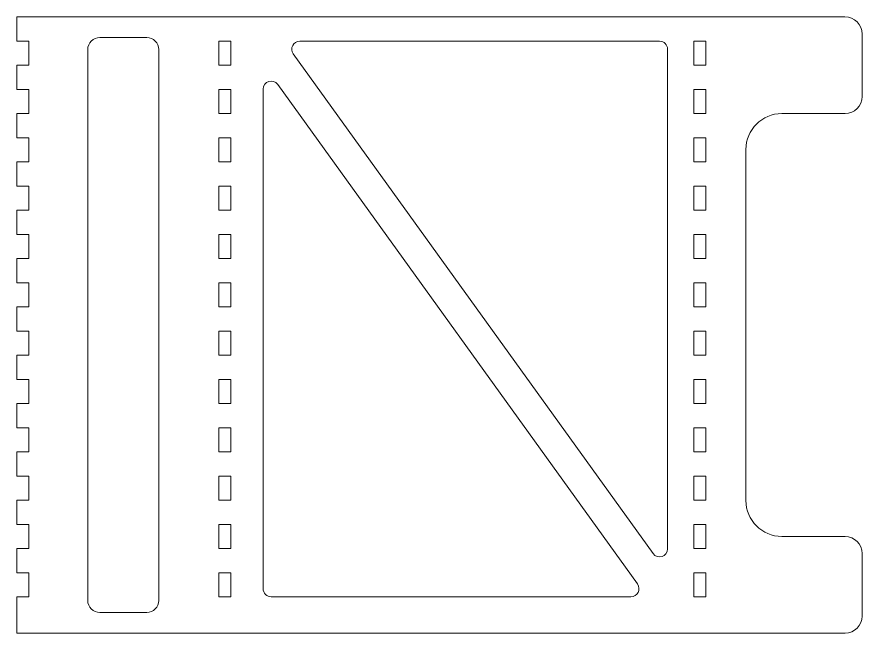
# Model space of a CAD drawing. Header units: millimetres. Extents: x 5 to 431, y 10 to 339.
# Drawn here: x 5 to 215, y 185.7 to 338.8 of the extents above; entities that cross this region are included whole.
import ezdxf

# ---------------------------------------------------------------- set-up
doc = ezdxf.new("R2010")
doc.units = ezdxf.units.MM
doc.header["$MEASUREMENT"] = 0
doc.layers.add('Layer 1', color=7, linetype='Continuous', lineweight=0)

msp = doc.modelspace()

# ---------------------------------------------------------------- linework, layer by layer
at = {"layer": 'Layer 1', "color": 18, "lineweight": 5, "true_color": 0x000000}
for points, knots in [([(210.78, 338.78), (210.78, 338.78), (5.02, 338.78), (5.02, 338.78), (5.01, 338.78), (5, 338.78), (5, 338.77), (5, 338.77), (5, 332.76), (5, 332.76), (5, 332.75), (5.01, 332.74), (5.02, 332.74), (5.02, 332.74), (8, 332.74), (8, 332.74), (8, 332.74), (8, 326.78), (8, 326.78), (8, 326.78), (5.02, 326.78), (5.02, 326.78), (5.01, 326.78), (5, 326.77), (5, 326.76), (5, 326.76), (5, 320.76), (5, 320.76), (5, 320.75), (5.01, 320.74), (5.02, 320.74), (5.02, 320.74), (8, 320.74), (8, 320.74), (8, 320.74), (8, 314.78), (8, 314.78), (8, 314.78), (5.02, 314.78), (5.02, 314.78), (5.01, 314.78), (5, 314.77), (5, 314.76), (5, 314.76), (5, 308.76), (5, 308.76), (5, 308.75), (5.01, 308.74), (5.02, 308.74), (5.02, 308.74), (8, 308.74), (8, 308.74), (8, 308.74), (8, 302.78), (8, 302.78), (8, 302.78), (5.02, 302.78), (5.02, 302.78), (5.01, 302.78), (5, 302.77), (5, 302.76), (5, 302.76), (5, 296.76), (5, 296.76), (5, 296.75), (5.01, 296.74), (5.02, 296.74), (5.02, 296.74), (8, 296.74), (8, 296.74), (8, 296.74), (8, 290.78), (8, 290.78), (8, 290.78), (5.02, 290.78), (5.02, 290.78), (5.01, 290.78), (5, 290.77), (5, 290.76), (5, 290.76), (5, 284.76), (5, 284.76), (5, 284.75), (5.01, 284.74), (5.02, 284.74), (5.02, 284.74), (8, 284.74), (8, 284.74), (8, 284.74), (8, 278.78), (8, 278.78), (8, 278.78), (5.02, 278.78), (5.02, 278.78), (5.01, 278.78), (5, 278.77), (5, 278.77), (5, 278.77), (5, 272.76), (5, 272.76), (5, 272.75), (5.01, 272.74), (5.02, 272.74), (5.02, 272.74), (8, 272.74), (8, 272.74), (8, 272.74), (8, 266.78), (8, 266.78), (8, 266.78), (5.02, 266.78), (5.02, 266.78), (5.01, 266.78), (5, 266.77), (5, 266.76), (5, 266.76), (5, 260.76), (5, 260.76), (5, 260.75), (5.01, 260.74), (5.02, 260.74), (5.02, 260.74), (8, 260.74), (8, 260.74), (8, 260.74), (8, 254.78), (8, 254.78), (8, 254.78), (5.02, 254.78), (5.02, 254.78), (5.01, 254.78), (5, 254.77), (5, 254.76), (5, 254.76), (5, 248.76), (5, 248.76), (5, 248.75), (5.01, 248.74), (5.02, 248.74), (5.02, 248.74), (8, 248.74), (8, 248.74), (8, 248.74), (8, 242.78), (8, 242.78), (8, 242.78), (5.02, 242.78), (5.02, 242.78), (5.01, 242.78), (5, 242.77), (5, 242.76), (5, 242.76), (5, 236.76), (5, 236.76), (5, 236.75), (5.01, 236.74), (5.02, 236.74), (5.02, 236.74), (8, 236.74), (8, 236.74), (8, 236.74), (8, 230.78), (8, 230.78), (8, 230.78), (5.02, 230.78), (5.02, 230.78), (5.01, 230.78), (5, 230.77), (5, 230.76), (5, 230.76), (5, 224.76), (5, 224.76), (5, 224.75), (5.01, 224.74), (5.02, 224.74), (5.02, 224.74), (8, 224.74), (8, 224.74), (8, 224.74), (8, 218.78), (8, 218.78), (8, 218.78), (5.02, 218.78), (5.02, 218.78), (5.01, 218.78), (5, 218.77), (5, 218.76), (5, 218.76), (5, 212.76), (5, 212.76), (5, 212.75), (5.01, 212.74), (5.02, 212.74), (5.02, 212.74), (8, 212.74), (8, 212.74), (8, 212.74), (8, 206.78), (8, 206.78), (8, 206.78), (5.02, 206.78), (5.02, 206.78), (5.01, 206.78), (5, 206.77), (5, 206.76), (5, 206.76), (5, 200.76), (5, 200.76), (5, 200.75), (5.01, 200.74), (5.02, 200.74), (5.02, 200.74), (8, 200.74), (8, 200.74), (8, 200.74), (8, 194.78), (8, 194.78), (8, 194.78), (5.02, 194.78), (5.02, 194.78), (5.01, 194.78), (5, 194.77), (5, 194.77), (5, 194.77), (5, 185.74), (5, 185.74), (5, 185.74), (210.8, 185.74), (210.8, 185.74), (213.14, 185.74), (215.04, 187.64), (215.04, 189.98), (215.04, 189.98), (215.04, 205.51), (215.04, 205.51), (215.04, 207.85), (213.14, 209.75), (210.8, 209.75), (210.8, 209.75), (195.08, 209.75), (195.08, 209.75), (190.16, 209.75), (186.17, 213.74), (186.17, 218.67), (186.17, 218.67), (186.17, 305.86), (186.17, 305.86), (186.17, 310.78), (190.16, 314.77), (195.08, 314.77), (195.08, 314.77), (210.8, 314.77), (210.8, 314.77), (213.14, 314.77), (215.04, 316.67), (215.04, 319.01), (215.04, 319.01), (215.04, 334.52), (215.04, 334.52), (215.04, 336.87), (213.12, 338.78), (210.78, 338.78)], [0, 0, 0, 0, 1, 1, 1, 2, 2, 2, 3, 3, 3, 4, 4, 4, 5, 5, 5, 6, 6, 6, 7, 7, 7, 8, 8, 8, 9, 9, 9, 10, 10, 10, 11, 11, 11, 12, 12, 12, 13, 13, 13, 14, 14, 14, 15, 15, 15, 16, 16, 16, 17, 17, 17, 18, 18, 18, 19, 19, 19, 20, 20, 20, 21, 21, 21, 22, 22, 22, 23, 23, 23, 24, 24, 24, 25, 25, 25, 26, 26, 26, 27, 27, 27, 28, 28, 28, 29, 29, 29, 30, 30, 30, 31, 31, 31, 32, 32, 32, 33, 33, 33, 34, 34, 34, 35, 35, 35, 36, 36, 36, 37, 37, 37, 38, 38, 38, 39, 39, 39, 40, 40, 40, 41, 41, 41, 42, 42, 42, 43, 43, 43, 44, 44, 44, 45, 45, 45, 46, 46, 46, 47, 47, 47, 48, 48, 48, 49, 49, 49, 50, 50, 50, 51, 51, 51, 52, 52, 52, 53, 53, 53, 54, 54, 54, 55, 55, 55, 56, 56, 56, 57, 57, 57, 58, 58, 58, 59, 59, 59, 60, 60, 60, 61, 61, 61, 62, 62, 62, 63, 63, 63, 64, 64, 64, 65, 65, 65, 66, 66, 66, 67, 67, 67, 68, 68, 68, 69, 69, 69, 70, 70, 70, 71, 71, 71, 72, 72, 72, 73, 73, 73, 74, 74, 74, 75, 75, 75, 76, 76, 76, 77, 77, 77, 78, 78, 78, 79, 79, 79, 80, 80, 80, 81, 81, 81, 82, 82, 82, 83, 83, 83, 84, 84, 84, 85, 85, 85, 86, 86, 86, 87, 87, 87, 87]), ([(40.25, 193.85), (40.25, 192.19), (38.91, 190.85), (37.25, 190.85), (37.25, 190.85), (25.6, 190.85), (25.6, 190.85), (23.94, 190.85), (22.6, 192.19), (22.6, 193.85), (22.6, 193.85), (22.6, 330.67), (22.6, 330.67), (22.6, 332.33), (23.94, 333.67), (25.6, 333.67), (25.6, 333.67), (37.25, 333.67), (37.25, 333.67), (38.91, 333.67), (40.25, 332.33), (40.25, 330.67), (40.25, 330.67), (40.25, 193.85), (40.25, 193.85)], [0, 0, 0, 0, 1, 1, 1, 2, 2, 2, 3, 3, 3, 4, 4, 4, 5, 5, 5, 6, 6, 6, 7, 7, 7, 8, 8, 8, 8]), ([(58.14, 332.74), (58.14, 332.74), (58.14, 326.78), (58.14, 326.78), (58.14, 326.78), (55.18, 326.78), (55.18, 326.78), (55.18, 326.78), (55.18, 332.74), (55.18, 332.74), (55.18, 332.74), (58.14, 332.74), (58.14, 332.74)], [0, 0, 0, 0, 1, 1, 1, 2, 2, 2, 3, 3, 3, 4, 4, 4, 4]), ([(166.71, 206.67), (166.71, 204.73), (164.22, 203.93), (163.09, 205.5), (163.09, 205.5), (73.69, 329.58), (73.69, 329.58), (72.74, 330.91), (73.69, 332.75), (75.32, 332.75), (75.32, 332.75), (164.71, 332.75), (164.71, 332.75), (165.82, 332.75), (166.71, 331.85), (166.71, 330.75), (166.71, 330.75), (166.71, 206.67), (166.71, 206.67)], [0, 0, 0, 0, 1, 1, 1, 2, 2, 2, 3, 3, 3, 4, 4, 4, 5, 5, 5, 6, 6, 6, 6]), ([(176.17, 332.74), (176.17, 332.74), (176.17, 326.78), (176.17, 326.78), (176.17, 326.78), (173.21, 326.78), (173.21, 326.78), (173.21, 326.78), (173.21, 332.74), (173.21, 332.74), (173.21, 332.74), (176.17, 332.74), (176.17, 332.74)], [0, 0, 0, 0, 1, 1, 1, 2, 2, 2, 3, 3, 3, 4, 4, 4, 4]), ([(157.59, 194.77), (157.59, 194.77), (68.19, 194.77), (68.19, 194.77), (67.09, 194.77), (66.19, 195.67), (66.19, 196.77), (66.19, 196.77), (66.19, 320.85), (66.19, 320.85), (66.19, 322.8), (68.68, 323.6), (69.82, 322.02), (69.82, 322.02), (159.21, 197.94), (159.21, 197.94), (160.16, 196.62), (159.22, 194.77), (157.59, 194.77)], [0, 0, 0, 0, 1, 1, 1, 2, 2, 2, 3, 3, 3, 4, 4, 4, 5, 5, 5, 6, 6, 6, 6]), ([(58.14, 314.78), (58.14, 314.78), (55.18, 314.78), (55.18, 314.78), (55.18, 314.78), (55.18, 320.74), (55.18, 320.74), (55.18, 320.74), (58.14, 320.74), (58.14, 320.74), (58.14, 320.74), (58.14, 314.78), (58.14, 314.78)], [0, 0, 0, 0, 1, 1, 1, 2, 2, 2, 3, 3, 3, 4, 4, 4, 4]), ([(176.17, 314.78), (176.17, 314.78), (173.21, 314.78), (173.21, 314.78), (173.21, 314.78), (173.21, 320.74), (173.21, 320.74), (173.21, 320.74), (176.17, 320.74), (176.17, 320.74), (176.17, 320.74), (176.17, 314.78), (176.17, 314.78)], [0, 0, 0, 0, 1, 1, 1, 2, 2, 2, 3, 3, 3, 4, 4, 4, 4]), ([(58.14, 302.78), (58.14, 302.78), (55.18, 302.78), (55.18, 302.78), (55.18, 302.78), (55.18, 308.74), (55.18, 308.74), (55.18, 308.74), (58.14, 308.74), (58.14, 308.74), (58.14, 308.74), (58.14, 302.78), (58.14, 302.78)], [0, 0, 0, 0, 1, 1, 1, 2, 2, 2, 3, 3, 3, 4, 4, 4, 4]), ([(176.17, 302.78), (176.17, 302.78), (173.21, 302.78), (173.21, 302.78), (173.21, 302.78), (173.21, 308.74), (173.21, 308.74), (173.21, 308.74), (176.17, 308.74), (176.17, 308.74), (176.17, 308.74), (176.17, 302.78), (176.17, 302.78)], [0, 0, 0, 0, 1, 1, 1, 2, 2, 2, 3, 3, 3, 4, 4, 4, 4]), ([(58.14, 290.78), (58.14, 290.78), (55.18, 290.78), (55.18, 290.78), (55.18, 290.78), (55.18, 296.74), (55.18, 296.74), (55.18, 296.74), (58.14, 296.74), (58.14, 296.74), (58.14, 296.74), (58.14, 290.78), (58.14, 290.78)], [0, 0, 0, 0, 1, 1, 1, 2, 2, 2, 3, 3, 3, 4, 4, 4, 4]), ([(176.17, 290.78), (176.17, 290.78), (173.21, 290.78), (173.21, 290.78), (173.21, 290.78), (173.21, 296.74), (173.21, 296.74), (173.21, 296.74), (176.17, 296.74), (176.17, 296.74), (176.17, 296.74), (176.17, 290.78), (176.17, 290.78)], [0, 0, 0, 0, 1, 1, 1, 2, 2, 2, 3, 3, 3, 4, 4, 4, 4]), ([(58.14, 278.78), (58.14, 278.78), (55.18, 278.78), (55.18, 278.78), (55.18, 278.78), (55.18, 284.74), (55.18, 284.74), (55.18, 284.74), (58.14, 284.74), (58.14, 284.74), (58.14, 284.74), (58.14, 278.78), (58.14, 278.78)], [0, 0, 0, 0, 1, 1, 1, 2, 2, 2, 3, 3, 3, 4, 4, 4, 4]), ([(176.17, 278.78), (176.17, 278.78), (173.21, 278.78), (173.21, 278.78), (173.21, 278.78), (173.21, 284.74), (173.21, 284.74), (173.21, 284.74), (176.17, 284.74), (176.17, 284.74), (176.17, 284.74), (176.17, 278.78), (176.17, 278.78)], [0, 0, 0, 0, 1, 1, 1, 2, 2, 2, 3, 3, 3, 4, 4, 4, 4]), ([(58.14, 266.78), (58.14, 266.78), (55.18, 266.78), (55.18, 266.78), (55.18, 266.78), (55.18, 272.74), (55.18, 272.74), (55.18, 272.74), (58.14, 272.74), (58.14, 272.74), (58.14, 272.74), (58.14, 266.78), (58.14, 266.78)], [0, 0, 0, 0, 1, 1, 1, 2, 2, 2, 3, 3, 3, 4, 4, 4, 4]), ([(176.17, 266.78), (176.17, 266.78), (173.21, 266.78), (173.21, 266.78), (173.21, 266.78), (173.21, 272.74), (173.21, 272.74), (173.21, 272.74), (176.17, 272.74), (176.17, 272.74), (176.17, 272.74), (176.17, 266.78), (176.17, 266.78)], [0, 0, 0, 0, 1, 1, 1, 2, 2, 2, 3, 3, 3, 4, 4, 4, 4]), ([(58.14, 254.78), (58.14, 254.78), (55.18, 254.78), (55.18, 254.78), (55.18, 254.78), (55.18, 260.74), (55.18, 260.74), (55.18, 260.74), (58.14, 260.74), (58.14, 260.74), (58.14, 260.74), (58.14, 254.78), (58.14, 254.78)], [0, 0, 0, 0, 1, 1, 1, 2, 2, 2, 3, 3, 3, 4, 4, 4, 4]), ([(176.17, 254.78), (176.17, 254.78), (173.21, 254.78), (173.21, 254.78), (173.21, 254.78), (173.21, 260.74), (173.21, 260.74), (173.21, 260.74), (176.17, 260.74), (176.17, 260.74), (176.17, 260.74), (176.17, 254.78), (176.17, 254.78)], [0, 0, 0, 0, 1, 1, 1, 2, 2, 2, 3, 3, 3, 4, 4, 4, 4]), ([(58.14, 242.78), (58.14, 242.78), (55.18, 242.78), (55.18, 242.78), (55.18, 242.78), (55.18, 248.74), (55.18, 248.74), (55.18, 248.74), (58.14, 248.74), (58.14, 248.74), (58.14, 248.74), (58.14, 242.78), (58.14, 242.78)], [0, 0, 0, 0, 1, 1, 1, 2, 2, 2, 3, 3, 3, 4, 4, 4, 4]), ([(176.17, 242.78), (176.17, 242.78), (173.21, 242.78), (173.21, 242.78), (173.21, 242.78), (173.21, 248.74), (173.21, 248.74), (173.21, 248.74), (176.17, 248.74), (176.17, 248.74), (176.17, 248.74), (176.17, 242.78), (176.17, 242.78)], [0, 0, 0, 0, 1, 1, 1, 2, 2, 2, 3, 3, 3, 4, 4, 4, 4]), ([(58.14, 230.78), (58.14, 230.78), (55.18, 230.78), (55.18, 230.78), (55.18, 230.78), (55.18, 236.74), (55.18, 236.74), (55.18, 236.74), (58.14, 236.74), (58.14, 236.74), (58.14, 236.74), (58.14, 230.78), (58.14, 230.78)], [0, 0, 0, 0, 1, 1, 1, 2, 2, 2, 3, 3, 3, 4, 4, 4, 4]), ([(176.17, 230.78), (176.17, 230.78), (173.21, 230.78), (173.21, 230.78), (173.21, 230.78), (173.21, 236.74), (173.21, 236.74), (173.21, 236.74), (176.17, 236.74), (176.17, 236.74), (176.17, 236.74), (176.17, 230.78), (176.17, 230.78)], [0, 0, 0, 0, 1, 1, 1, 2, 2, 2, 3, 3, 3, 4, 4, 4, 4]), ([(58.14, 218.78), (58.14, 218.78), (55.18, 218.78), (55.18, 218.78), (55.18, 218.78), (55.18, 224.74), (55.18, 224.74), (55.18, 224.74), (58.14, 224.74), (58.14, 224.74), (58.14, 224.74), (58.14, 218.78), (58.14, 218.78)], [0, 0, 0, 0, 1, 1, 1, 2, 2, 2, 3, 3, 3, 4, 4, 4, 4]), ([(176.17, 218.78), (176.17, 218.78), (173.21, 218.78), (173.21, 218.78), (173.21, 218.78), (173.21, 224.74), (173.21, 224.74), (173.21, 224.74), (176.17, 224.74), (176.17, 224.74), (176.17, 224.74), (176.17, 218.78), (176.17, 218.78)], [0, 0, 0, 0, 1, 1, 1, 2, 2, 2, 3, 3, 3, 4, 4, 4, 4]), ([(58.14, 206.78), (58.14, 206.78), (55.18, 206.78), (55.18, 206.78), (55.18, 206.78), (55.18, 212.74), (55.18, 212.74), (55.18, 212.74), (58.14, 212.74), (58.14, 212.74), (58.14, 212.74), (58.14, 206.78), (58.14, 206.78)], [0, 0, 0, 0, 1, 1, 1, 2, 2, 2, 3, 3, 3, 4, 4, 4, 4]), ([(176.17, 206.78), (176.17, 206.78), (173.21, 206.78), (173.21, 206.78), (173.21, 206.78), (173.21, 212.74), (173.21, 212.74), (173.21, 212.74), (176.17, 212.74), (176.17, 212.74), (176.17, 212.74), (176.17, 206.78), (176.17, 206.78)], [0, 0, 0, 0, 1, 1, 1, 2, 2, 2, 3, 3, 3, 4, 4, 4, 4]), ([(55.18, 194.78), (55.18, 194.78), (55.18, 200.74), (55.18, 200.74), (55.18, 200.74), (58.14, 200.74), (58.14, 200.74), (58.14, 200.74), (58.14, 194.78), (58.14, 194.78), (58.14, 194.78), (55.18, 194.78), (55.18, 194.78)], [0, 0, 0, 0, 1, 1, 1, 2, 2, 2, 3, 3, 3, 4, 4, 4, 4]), ([(173.21, 194.78), (173.21, 194.78), (173.21, 200.74), (173.21, 200.74), (173.21, 200.74), (176.17, 200.74), (176.17, 200.74), (176.17, 200.74), (176.17, 194.78), (176.17, 194.78), (176.17, 194.78), (173.21, 194.78), (173.21, 194.78)], [0, 0, 0, 0, 1, 1, 1, 2, 2, 2, 3, 3, 3, 4, 4, 4, 4])]:
    msp.add_open_spline(points, degree=3, knots=knots, dxfattribs=at)

doc.saveas('drawing.dxf')
